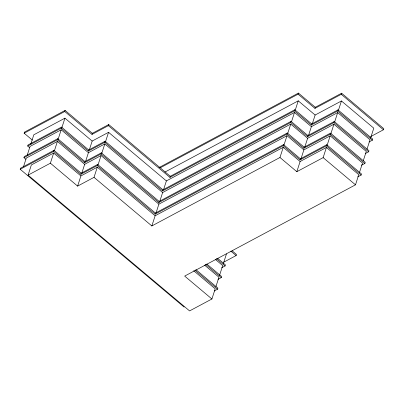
<?xml version="1.0" encoding="UTF-8"?>
<svg xmlns="http://www.w3.org/2000/svg" width="404" height="404" viewBox="0 0 404 404"><rect width="100%" height="100%" fill="white"/><g stroke="black" fill="none" stroke-linecap="round" stroke-linejoin="round"><path stroke-width="0.61" d="M32.355 140.097L24.149 133.199L24.498 132.108L65.105 110.413L92.339 133.31L91.991 134.401L64.751 111.504L65.105 110.413M184.113 307.065L20.2 169.276L20.554 168.185L53.979 150.323L81.219 173.22L80.866 174.311L53.631 151.414L53.979 150.323M25.881 159.277L23.952 157.656L24.306 156.565L57.737 138.703L84.971 161.6L84.618 162.691L57.383 139.794L57.737 138.703M29.633 147.652L27.709 146.031L28.058 144.945L61.489 127.083L88.723 149.98L88.37 151.071L61.135 128.174L61.489 127.083M23.462 166.822L26.3 158.045L57.429 141.415L84.663 164.312L81.638 173.669M27.22 155.197L30.053 146.425L61.181 129.79L88.415 152.687L85.582 161.464M30.785 144.162L33.805 134.8L64.933 118.17L92.168 141.067L89.335 149.844M193.693 270.741L215.196 288.815L211.913 298.985L189.587 310.913L28.063 175.129L31.35 164.963L53.671 153.035L80.911 175.932L77.624 186.098L50.389 163.201L53.671 153.035M54.404 150.773L57.429 141.415M57.969 139.739L61.181 129.79M61.721 128.118L64.933 118.17M108.383 125.639L108.737 124.548L170.281 176.29L169.927 177.376L108.383 125.639L91.991 134.401M97.258 165.554L97.611 164.463L155.434 213.07L155.08 214.16L97.258 165.554L80.866 174.311M101.015 153.929L101.364 152.843L159.186 201.45L158.833 202.535L101.015 153.929L84.618 162.691M104.767 142.309L105.121 141.218L162.938 189.824L162.59 190.915L104.767 142.309L88.37 151.071M94.021 177.341L97.303 167.17L155.126 215.776L151.838 225.947L94.021 177.341L77.624 186.098M98.031 164.913L101.056 155.55L158.878 204.156L156.045 212.933M101.596 153.879L104.813 143.93L162.63 192.536L159.797 201.313M105.353 142.253L108.565 132.31L166.387 180.916L163.549 189.693M215.928 286.557L218.948 277.195L204.611 265.145M219.488 275.523L222.705 265.574L215.534 259.55M223.245 263.898L226.457 253.954M214.251 290.961L217.544 289.208L217.892 288.118L195.91 269.64M218.008 279.341L221.296 277.583L221.65 276.498L206.833 264.044M221.761 267.721L225.048 265.963L225.402 264.873L217.756 258.449M223.877 262.095L236.118 255.555L236.466 254.469L232.169 250.854M298.071 94.177L298.425 93.087L315.302 107.272L314.948 108.363L298.071 94.177L160.368 167.746M283.194 145.713L283.547 144.622L300.424 158.807L300.071 159.898L283.194 145.713L155.08 214.16M286.951 134.088L287.3 133.002L304.177 147.187L303.828 148.278L286.951 134.088L158.833 202.535M290.703 122.468L291.057 121.377L307.934 135.567L307.58 136.653L290.703 122.468L162.59 190.915M294.455 110.847L294.809 109.757L311.686 123.942L311.332 125.033L294.455 110.847L169.927 177.376M279.957 157.499L283.239 147.329L300.116 161.514L296.834 171.685L279.957 157.499L151.838 225.947M283.972 145.071L286.991 135.709L303.869 149.894L300.849 159.257M287.724 133.451L290.749 124.089L307.626 138.274L304.788 147.051M291.476 121.826L294.501 112.469L311.378 126.654L308.545 135.431M295.233 110.206L298.253 100.843L315.13 115.034L312.297 123.806M314.948 108.363L341.259 94.309L341.607 93.218L383.8 128.684L383.446 129.775L370.842 136.512M300.071 159.898L326.381 145.844L326.73 144.753L361.474 173.957L361.12 175.048L357.782 176.831M303.828 148.278L330.134 134.219L330.487 133.133L365.226 162.337L364.873 163.423L361.535 165.211M307.58 136.653L333.886 122.599L334.239 121.508L368.978 150.712L368.625 151.803L365.287 153.586M311.332 125.033L337.638 110.979L337.991 109.888L372.73 139.092L372.382 140.183L369.049 141.966M296.834 171.685L323.139 157.631L326.422 147.46L358.772 174.659L355.49 184.825L184.673 276.089L211.913 298.985M326.962 145.788L330.179 135.84L362.529 163.034L359.313 172.983M330.719 134.163L333.931 124.22L366.282 151.414L363.257 160.777M334.658 121.957L337.683 112.6L370.034 139.794L367.009 149.157M338.416 110.337L341.436 100.975L373.786 128.174L370.574 138.118M24.149 133.199L64.751 111.504M27.709 146.031L61.135 128.174M23.952 157.656L57.383 139.794M20.2 169.276L53.631 151.414M92.339 133.31L108.737 124.548M28.063 175.129L50.389 163.201M92.168 141.067L108.565 132.31M88.723 149.98L105.121 141.218M88.415 152.687L104.813 143.93M84.971 161.6L101.364 152.843M84.663 164.312L101.056 155.55M81.219 173.22L97.611 164.463M80.911 175.932L97.303 167.17M159.055 167.549L298.425 93.087M165.024 172.023L298.253 100.843M170.281 176.29L294.809 109.757M166.387 180.916L294.501 112.469M315.302 107.272L341.607 93.218M162.938 189.824L291.057 121.377M162.63 192.536L290.749 124.089M315.13 115.034L341.436 100.975M159.186 201.45L287.3 133.002M158.878 204.156L286.991 135.709M311.686 123.942L337.991 109.888M311.378 126.654L337.683 112.6M155.434 213.07L283.547 144.622M155.126 215.776L283.239 147.329M307.934 135.567L334.239 121.508M307.626 138.274L333.931 124.22M304.177 147.187L330.487 133.133M303.869 149.894L330.179 135.84M300.424 158.807L326.73 144.753M300.116 161.514L326.422 147.46M341.259 94.309L383.446 129.775M337.638 110.979L372.382 140.183M333.886 122.599L368.625 151.803M330.134 134.219L364.873 163.423M326.381 145.844L361.12 175.048M323.139 157.631L355.49 184.825M230.861 251.137L236.118 255.555M216.448 258.732L225.048 265.963M205.525 264.327L221.296 277.583M195.082 270.326L217.544 289.208"/></g></svg>
